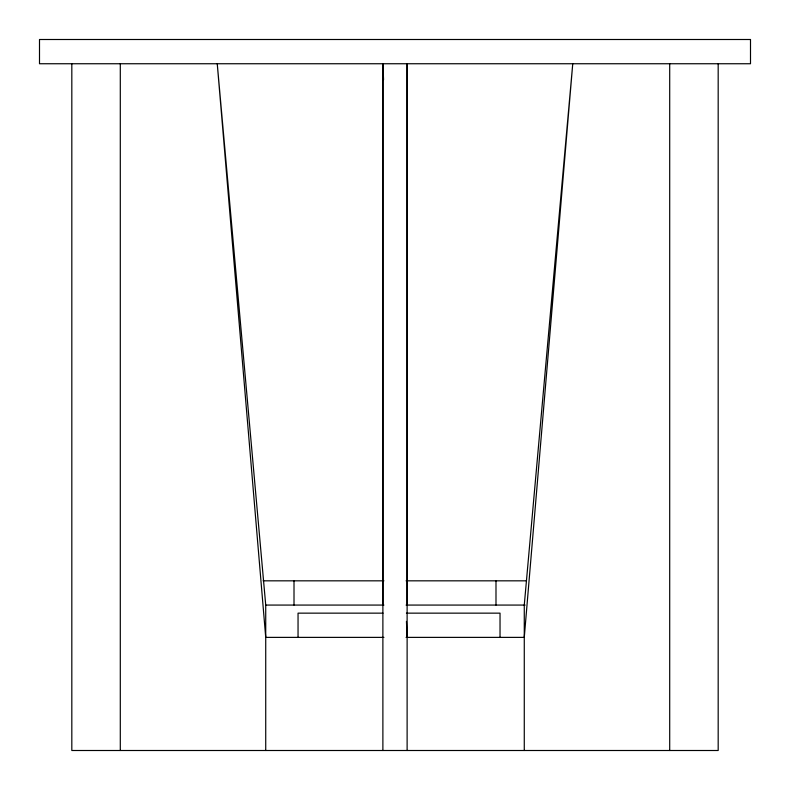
<?xml version="1.0" encoding="UTF-8"?>
<svg xmlns="http://www.w3.org/2000/svg" width="790" height="790" viewBox="0 0 790 790"><rect width="100%" height="100%" fill="white"/><g stroke="black" fill="none" stroke-linecap="round" stroke-linejoin="round"><path stroke-width="1.19" d="M382.883 605.071L382.883 63.743L383.555 79.741M407.117 605.071L407.117 63.743L407.117 750.5M263.1 580.828L383.91 580.828M406.09 580.828L526.367 580.828M265.559 605.071L383.92 605.071M406.08 605.071L525.133 605.071M383.031 613.149L298.047 613.149L298.047 637.382M406.425 613.149L500.031 613.149L500.031 637.382M383.92 637.382L265.726 637.382L217.25 63.743L265.726 605.071L265.726 750.5M406.08 637.382L524.274 637.382L572.75 63.743L524.274 605.071L524.274 750.5M406.445 621.384L407.117 637.382M718.179 63.743L718.179 750.5L71.821 750.5L71.821 63.743M669.703 63.743L669.703 750.5M495.992 580.828L495.992 605.071M382.883 63.743L382.883 750.5M294.008 580.828L294.008 605.071M120.297 63.743L120.297 750.5M750.5 39.5L39.5 39.5L39.5 63.743L750.5 63.743L750.5 39.5"/></g></svg>
